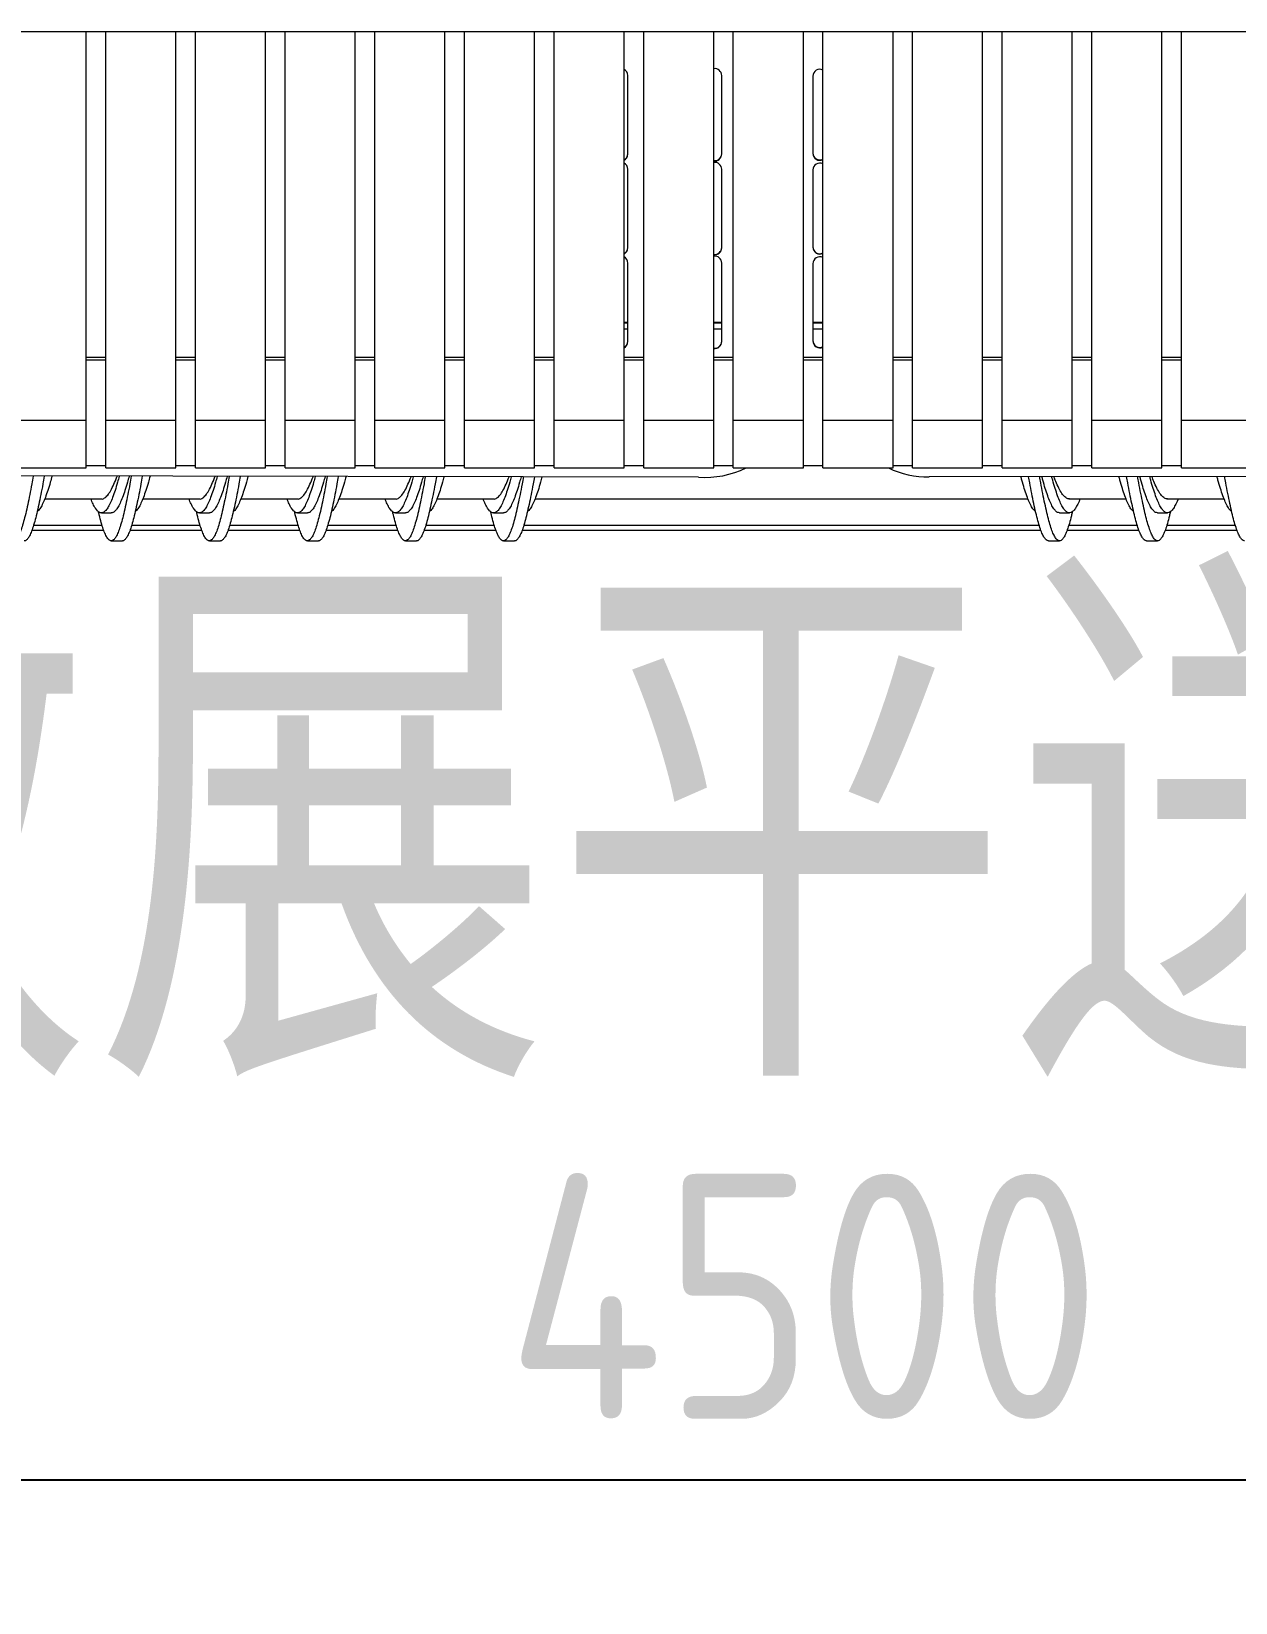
# Model space of a CAD drawing. Extents: x -2187 to 96136, y -11110 to 52208.
# Drawn here: x 16764 to 17624, y 14891 to 16014 of the extents above; entities that cross this region are included whole.
import ezdxf

# ---------------------------------------------------------------- set-up
doc = ezdxf.new("R2010")
doc.units = 0
doc.header["$LTSCALE"] = 1000
doc.header["$MEASUREMENT"] = 0
doc.styles.get("Standard").update_dxf_attribs({"font": 'gbenor.shx', "bigfont": 'gbcbig.shx'})
doc.styles.add('图纸中文说明', font='simplex.shx', dxfattribs={"width": 0.8, "bigfont": 'hztxt.shx'})
doc.dimstyles.new('ISO-25', dxfattribs={"dimscale": 70, "dimtxt": 2.5, "dimasz": 2.5, "dimexe": 1.25, "dimexo": 0.625, "dimtad": 1, "dimtxsty": 'Standard', "dimcen": 2.5, "dimadec": 0, "dimazin": 0, "dimtfac": 1, "dimtmove": 0, "dimatfit": 3, "dimfxl": 0, "dimarcsym": 0})

# ---------------------------------------------------------------- blocks, each defined once
blk = doc.blocks.new('*D92')
at = {"color": 0, "lineweight": -2}
for p, q in [((15068.1, 15676.6), (15068.1, 14891.4)), ((19568.1, 15676.6), (19568.1, 14891.4)), ((19393.1, 14978.9), (15243.1, 14978.9))]:
    blk.add_line(p, q, dxfattribs=at)
at = {"color": 0}
for points in [[(15243.1, 15008), (15243.1, 14949.7), (15068.1, 14978.9)], [(19393.1, 15008), (19393.1, 14949.7), (19568.1, 14978.9)]]:
    blk.add_solid(points, dxfattribs=at)
at = {"layer": 'Defpoints', "color": 0}
for p in [(15068.1, 15720.4), (19568.1, 15720.4), (15068.1, 14978.9)]:
    blk.add_point(p, dxfattribs=at)
at = {"color": 0, "insert": (17315.5, 15110.1), "char_height": 175, "attachment_point": 5}
blk.add_mtext('4500', dxfattribs=at)

msp = doc.modelspace()

# ---------------------------------------------------------------- linework, layer by layer
at = {"color": 7, "linetype": 'Continuous', "lineweight": 15}
for p, q in [((15674.387, 16013.557), (18961.387, 16013.557)), ((16803.08, 15735.621), (16803.08, 16013.557)), ((16817.08, 15735.621), (16817.08, 16013.557)), ((16867.08, 15735.621), (16867.08, 16013.557)), ((16881.08, 15735.621), (16881.08, 16013.557)), ((16931.08, 15735.621), (16931.08, 16013.557)), ((16945.08, 15735.621), (16945.08, 16013.557)), ((16995.08, 15735.621), (16995.08, 16013.557)), ((17009.08, 15735.621), (17009.08, 16013.557)), ((17059.08, 15735.621), (17059.08, 16013.557)), ((17073.08, 15735.621), (17073.08, 16013.557)), ((17123.08, 15735.621), (17123.08, 16013.557)), ((17137.08, 15735.621), (17137.08, 16013.557)), ((17187.08, 15735.621), (17187.08, 16013.557)), ((17201.08, 15735.621), (17201.08, 16013.557)), ((17251.08, 15735.621), (17251.08, 16013.557)), ((17265.08, 15735.621), (17265.08, 16013.557)), ((17315.08, 15735.621), (17315.08, 16013.557)), ((17329.08, 15735.621), (17329.08, 16013.557)), ((17379.08, 15735.621), (17379.08, 16013.557)), ((17393.08, 15735.621), (17393.08, 16013.557)), ((17443.08, 15735.621), (17443.08, 16013.557)), ((17457.08, 15735.621), (17457.08, 16013.557)), ((17507.08, 15735.621), (17507.08, 16013.557)), ((17521.08, 15735.621), (17521.08, 16013.557)), ((17571.08, 15735.621), (17571.08, 16013.557)), ((17585.08, 15735.621), (17585.08, 16013.557)), ((17189.825, 15925.932), (17189.825, 15982.066)), ((17256.825, 15925.932), (17256.825, 15982.066)), ((17321.825, 15981.574), (17321.825, 15926.424)), ((17189.825, 15858.965), (17189.825, 15915.099)), ((17256.825, 15858.965), (17256.825, 15915.099)), ((17321.825, 15914.607), (17321.825, 15859.457)), ((17189.825, 15791.998), (17189.825, 15848.132)), ((17256.825, 15791.998), (17256.825, 15848.132)), ((17321.825, 15847.64), (17321.825, 15792.491)), ((17189.825, 15805.103), (17187.08, 15805.103)), ((17256.825, 15805.103), (17251.08, 15805.103)), ((17329.08, 15805.103), (17321.825, 15805.103)), ((16803.08, 15779.004), (16817.08, 15779.004)), ((16867.08, 15779.004), (16881.08, 15779.004)), ((16931.08, 15779.004), (16945.08, 15779.004)), ((16995.08, 15779.004), (17009.08, 15779.004)), ((17059.08, 15779.004), (17073.08, 15779.004)), ((17123.08, 15779.004), (17137.08, 15779.004)), ((17187.08, 15779.004), (17201.08, 15779.004)), ((17251.08, 15779.004), (17265.08, 15779.004)), ((17315.08, 15779.004), (17329.08, 15779.004)), ((17379.08, 15779.004), (17393.08, 15779.004)), ((17443.08, 15779.004), (17457.08, 15779.004)), ((17507.08, 15779.004), (17521.08, 15779.004)), ((17571.08, 15779.004), (17585.08, 15779.004)), ((16803.08, 15735.621), (16753.08, 15735.621)), ((16803.08, 15701.74), (16803.08, 15735.621)), ((16867.08, 15735.621), (16817.08, 15735.621)), ((16817.08, 15701.74), (16817.08, 15735.621)), ((16867.08, 15701.74), (16867.08, 15735.621)), ((16931.08, 15735.621), (16881.08, 15735.621)), ((16881.08, 15701.74), (16881.08, 15735.621)), ((16931.08, 15701.74), (16931.08, 15735.621)), ((16995.08, 15735.621), (16945.08, 15735.621)), ((16945.08, 15701.74), (16945.08, 15735.621)), ((16995.08, 15701.74), (16995.08, 15735.621)), ((17059.08, 15735.621), (17009.08, 15735.621)), ((17009.08, 15701.74), (17009.08, 15735.621)), ((17059.08, 15701.74), (17059.08, 15735.621)), ((17123.08, 15735.621), (17073.08, 15735.621)), ((17073.08, 15701.74), (17073.08, 15735.621)), ((17123.08, 15701.74), (17123.08, 15735.621)), ((17187.08, 15735.621), (17137.08, 15735.621)), ((17137.08, 15701.74), (17137.08, 15735.621)), ((17187.08, 15701.74), (17187.08, 15735.621)), ((17251.08, 15735.621), (17201.08, 15735.621)), ((17201.08, 15701.74), (17201.08, 15735.621)), ((17251.08, 15701.74), (17251.08, 15735.621)), ((17315.08, 15735.621), (17265.08, 15735.621)), ((17265.08, 15701.74), (17265.08, 15735.621)), ((17315.08, 15701.74), (17315.08, 15735.621)), ((17379.08, 15735.621), (17329.08, 15735.621)), ((17329.08, 15701.74), (17329.08, 15735.621)), ((17379.08, 15701.74), (17379.08, 15735.621)), ((17443.08, 15735.621), (17393.08, 15735.621)), ((17393.08, 15701.74), (17393.08, 15735.621)), ((17443.08, 15701.74), (17443.08, 15735.621)), ((17507.08, 15735.621), (17457.08, 15735.621)), ((17457.08, 15701.74), (17457.08, 15735.621)), ((17507.08, 15701.74), (17507.08, 15735.621)), ((17571.08, 15735.621), (17521.08, 15735.621)), ((17521.08, 15701.74), (17521.08, 15735.621)), ((17571.08, 15701.74), (17571.08, 15735.621)), ((17635.08, 15735.621), (17585.08, 15735.621)), ((17585.08, 15701.74), (17585.08, 15735.621)), ((16753.08, 15701.74), (16803.08, 15701.74)), ((16803.08, 15703.603), (16817.08, 15703.603)), ((16817.08, 15701.74), (16867.08, 15701.74)), ((16867.08, 15703.603), (16881.08, 15703.603)), ((16881.08, 15701.74), (16931.08, 15701.74)), ((16931.08, 15703.603), (16945.08, 15703.603)), ((16945.08, 15701.74), (16995.08, 15701.74)), ((16995.08, 15703.603), (17009.08, 15703.603)), ((17009.08, 15701.74), (17059.08, 15701.74)), ((17059.08, 15703.603), (17073.08, 15703.603)), ((17073.08, 15701.74), (17123.08, 15701.74)), ((17123.08, 15703.603), (17137.08, 15703.603)), ((17137.08, 15701.74), (17187.08, 15701.74)), ((17187.08, 15703.603), (17201.08, 15703.603)), ((17201.08, 15701.74), (17251.08, 15701.74)), ((17251.08, 15703.603), (17265.08, 15703.603)), ((17265.08, 15701.74), (17315.08, 15701.74)), ((17315.08, 15703.603), (17329.08, 15703.603)), ((17329.08, 15701.74), (17379.08, 15701.74)), ((17379.08, 15703.603), (17393.08, 15703.603)), ((17393.08, 15701.74), (17443.08, 15701.74)), ((17443.08, 15703.603), (17457.08, 15703.603)), ((17457.08, 15701.74), (17507.08, 15701.74)), ((17507.08, 15703.603), (17521.08, 15703.603)), ((17521.08, 15701.74), (17571.08, 15701.74)), ((17571.08, 15703.603), (17585.08, 15703.603)), ((17585.08, 15701.74), (17635.08, 15701.74)), ((17240.224, 15695.167), (15668.101, 15697.841)), ((18977.027, 15697.98), (17404.904, 15695.306)), ((16773.468, 15679.603), (16813.955, 15679.603)), ((16843.468, 15679.603), (16883.955, 15679.603)), ((16913.468, 15679.603), (16953.955, 15679.603)), ((16983.468, 15679.603), (17023.955, 15679.603)), ((17053.468, 15679.603), (17093.955, 15679.603)), ((17123.468, 15679.603), (17475.502, 15679.603)), ((17504.51, 15679.603), (17545.502, 15679.603)), ((17574.51, 15679.603), (17615.502, 15679.603)), ((16813.954, 15669.679), (16821.012, 15669.679)), ((16883.954, 15669.679), (16891.012, 15669.679)), ((16953.954, 15669.679), (16961.012, 15669.679)), ((17023.954, 15669.679), (17031.012, 15669.679)), ((17093.954, 15669.679), (17101.012, 15669.679)), ((17497.953, 15669.679), (17505.01, 15669.679)), ((17567.953, 15669.679), (17575.01, 15669.679)), ((16815.665, 15657.106), (16764.233, 15657.106)), ((16885.665, 15657.106), (16834.233, 15657.106)), ((16955.665, 15657.106), (16904.233, 15657.106)), ((17025.665, 15657.106), (16974.233, 15657.106)), ((17095.665, 15657.106), (17044.233, 15657.106)), ((17484.73, 15657.106), (17114.233, 15657.106)), ((17554.73, 15657.106), (17503.309, 15657.106)), ((17624.73, 15657.106), (17573.309, 15657.106)), ((16821.012, 15649.679), (16828.897, 15649.679)), ((16891.012, 15649.679), (16898.897, 15649.679)), ((16961.012, 15649.679), (16968.897, 15649.679)), ((17031.012, 15649.679), (17038.897, 15649.679)), ((17101.012, 15649.679), (17108.897, 15649.679)), ((17490.067, 15649.679), (17497.953, 15649.679)), ((17560.067, 15649.679), (17567.953, 15649.679))]:
    msp.add_line(p, q, dxfattribs=at)
at = {"color": 8, "linetype": 'Continuous', "lineweight": 15}
for p, q in [((17189.825, 15805.603), (17187.08, 15805.603)), ((17189.825, 15800.995), (17187.08, 15800.995)), ((17256.825, 15805.603), (17251.08, 15805.603)), ((17256.825, 15800.995), (17251.08, 15800.995)), ((17329.08, 15805.603), (17321.825, 15805.603)), ((17329.08, 15800.995), (17321.825, 15800.995)), ((16817.08, 15780.574), (16803.08, 15780.574)), ((16881.08, 15780.574), (16867.08, 15780.574)), ((16945.08, 15780.574), (16931.08, 15780.574)), ((17009.08, 15780.574), (16995.08, 15780.574)), ((17073.08, 15780.574), (17059.08, 15780.574)), ((17137.08, 15780.574), (17123.08, 15780.574)), ((17201.08, 15780.574), (17187.08, 15780.574)), ((17265.08, 15780.574), (17251.08, 15780.574)), ((17329.08, 15780.574), (17315.08, 15780.574)), ((17393.08, 15780.574), (17379.08, 15780.574)), ((17457.08, 15780.574), (17443.08, 15780.574)), ((17521.08, 15780.574), (17507.08, 15780.574)), ((17585.08, 15780.574), (17571.08, 15780.574)), ((16814.489, 15660.606), (16765.42, 15660.606)), ((16884.489, 15660.606), (16835.42, 15660.606)), ((16954.489, 15660.606), (16905.42, 15660.606)), ((17024.489, 15660.606), (16975.42, 15660.606)), ((17094.489, 15660.606), (17045.42, 15660.606)), ((17483.536, 15660.606), (17115.42, 15660.606)), ((17553.536, 15660.606), (17504.477, 15660.606)), ((17623.536, 15660.606), (17574.477, 15660.606))]:
    msp.add_line(p, q, dxfattribs=at)
at = {"color": 7, "linetype": 'Continuous', "lineweight": 15}
for centre, radius, start, end in [((17184.907, 15982.049), 4.918, 0.200996, 63.780415), ((17251.839, 15982.006), 4.987, 0.684331, 98.754301), ((17326.824, 15981.507), 4.999, 63.179428, 179.236247), ((17184.907, 15926.21), 4.918, 296.219585, 359.799004), ((17184.907, 15925.949), 4.918, 296.219585, 359.799004), ((17251.839, 15926.252), 4.987, 261.245699, 359.315669), ((17251.851, 15925.977), 4.975, 261.084334, 359.477034), ((17326.824, 15926.752), 4.999, 180.763753, 296.820572), ((17326.824, 15926.491), 4.999, 180.763753, 296.820572), ((17184.907, 15915.082), 4.918, 0.200996, 63.780415), ((17251.839, 15915.04), 4.987, 0.684331, 98.754301), ((17326.824, 15914.54), 4.999, 63.179428, 179.236247), ((17184.907, 15859.243), 4.918, 296.219585, 359.799004), ((17184.907, 15858.982), 4.918, 296.219585, 359.799004), ((17251.839, 15859.285), 4.987, 261.245699, 359.315669), ((17251.851, 15859.01), 4.975, 261.084334, 359.477034), ((17326.824, 15859.785), 4.999, 180.763753, 296.820572), ((17326.824, 15859.524), 4.999, 180.763753, 296.820572), ((17184.907, 15848.115), 4.918, 0.200996, 63.780415), ((17251.839, 15848.073), 4.987, 0.684331, 98.754301), ((17326.824, 15847.573), 4.999, 63.179428, 179.236247), ((17184.907, 15792.276), 4.918, 296.219585, 359.799004), ((17184.907, 15792.015), 4.918, 296.219585, 359.799004), ((17251.839, 15792.318), 4.987, 261.245699, 359.315669), ((17251.851, 15792.044), 4.975, 261.084334, 359.477034), ((17326.824, 15792.818), 4.999, 180.763753, 296.820572), ((17326.824, 15792.557), 4.999, 180.763753, 296.820572), ((17244.795, 15763.287), 68.273, 266.161755, 295.645073), ((17404.776, 15763.559), 68.253, 244.923031, 270.106761)]:
    msp.add_arc(centre, radius, start, end, dxfattribs=at)
for points, knots in [([(16765.262, 15695.975), (16764.924, 15694.088), (16764.1, 15689.49), (16762.791, 15682.623), (16761.33, 15675.486), (16759.874, 15669.028), (16758.415, 15663.348), (16756.955, 15658.546), (16755.5, 15654.702), (16754.038, 15651.884), (16752.581, 15650.139), (16751.125, 15649.496), (16749.663, 15649.968), (16748.208, 15651.545), (16746.748, 15654.204), (16745.289, 15657.884), (16743.833, 15662.583), (16742.678, 15666.857), (16742.011, 15669.793), (16741.831, 15670.587)], [0, 0, 0, 0, 0.04330005, 0.10552263, 0.16779479, 0.23000384, 0.29225347, 0.3545031, 0.41671215, 0.47898431, 0.5412069, 0.60342948, 0.66570164, 0.72791069, 0.79016032, 0.85240995, 0.914619, 0.97689116, 1, 1, 1, 1]), ([(16773.145, 15695.962), (16772.808, 15694.079), (16771.985, 15689.485), (16770.677, 15682.624), (16769.215, 15675.486), (16767.76, 15669.028), (16766.3, 15663.349), (16764.841, 15658.545), (16763.385, 15654.708), (16761.924, 15651.864), (16760.467, 15650.214), (16759.459, 15649.524), (16758.935, 15649.705), (16758.897, 15649.718)], [0, 0, 0, 0, 0.07103259, 0.17335148, 0.27575188, 0.37804852, 0.48041188, 0.58277523, 0.68507187, 0.78747227, 0.88979116, 0.99211005, 1, 1, 1, 1]), ([(16778.671, 15695.952), (16778.261, 15694.452), (16777.269, 15690.815), (16775.691, 15685.663), (16773.94, 15680.598), (16772.191, 15676.368), (16770.442, 15673.149), (16769.075, 15671.217), (16768.291, 15670.746), (16768.091, 15670.626)], [0, 0, 0, 0, 0.11620072, 0.28166359, 0.44712646, 0.61250505, 0.77788364, 0.94334651, 1, 1, 1, 1]), ([(16826.648, 15695.871), (16826.246, 15694.398), (16825.261, 15690.789), (16823.691, 15685.664), (16821.94, 15680.595), (16820.191, 15676.381), (16818.442, 15673.103), (16816.691, 15670.848), (16814.94, 15669.67), (16813.191, 15669.601), (16811.442, 15670.633), (16809.691, 15672.77), (16808.018, 15675.715), (16806.93, 15678.371), (16806.425, 15679.603)], [0, 0, 0, 0, 0.05967018, 0.14622957, 0.23278897, 0.31930427, 0.40581958, 0.49237897, 0.57893836, 0.66545367, 0.75196897, 0.83852836, 0.92508776, 1, 1, 1, 1]), ([(16835.241, 15695.856), (16834.91, 15694.009), (16834.093, 15689.451), (16832.791, 15682.624), (16831.33, 15675.486), (16829.874, 15669.028), (16828.415, 15663.348), (16826.955, 15658.546), (16825.5, 15654.702), (16824.038, 15651.884), (16822.581, 15650.139), (16821.125, 15649.496), (16819.663, 15649.968), (16818.208, 15651.545), (16816.748, 15654.204), (16815.289, 15657.884), (16813.833, 15662.583), (16812.678, 15666.857), (16812.011, 15669.793), (16811.831, 15670.587)], [0, 0, 0, 0, 0.042421, 0.10470076, 0.16703013, 0.22929635, 0.29160317, 0.35391, 0.41617621, 0.47850558, 0.54078534, 0.6030651, 0.66539447, 0.72766069, 0.78996751, 0.85227434, 0.91454055, 0.97686993, 1, 1, 1, 1]), ([(16813.955, 15679.636), (16813.992, 15679.625), (16814.759, 15679.403), (16816.255, 15680.219), (16818.442, 15682.174), (16820.629, 15685.508), (16822.817, 15689.99), (16824.325, 15693.557), (16825.105, 15695.732), (16825.155, 15695.873)], [0, 0, 0, 0, 0.0099954, 0.20530122, 0.40060045, 0.5958944, 0.79118438, 0.98647173, 1, 1, 1, 1]), ([(16833.702, 15695.859), (16833.301, 15694.39), (16832.317, 15690.785), (16830.748, 15685.664), (16828.997, 15680.594), (16827.248, 15676.383), (16825.499, 15673.094), (16823.748, 15670.88), (16822.251, 15669.743), (16821.339, 15669.796), (16821.01, 15669.815)], [0, 0, 0, 0, 0.09481848, 0.23274518, 0.37067188, 0.50852833, 0.64638478, 0.78431148, 0.92223818, 1, 1, 1, 1]), ([(16843.124, 15695.843), (16842.794, 15694), (16841.978, 15689.447), (16840.677, 15682.624), (16839.215, 15675.486), (16837.76, 15669.028), (16836.3, 15663.349), (16834.841, 15658.545), (16833.385, 15654.708), (16831.924, 15651.864), (16830.467, 15650.214), (16829.459, 15649.524), (16828.935, 15649.705), (16828.897, 15649.718)], [0, 0, 0, 0, 0.06962815, 0.17210174, 0.27465695, 0.37710824, 0.47962635, 0.58214446, 0.68459575, 0.78715096, 0.88962454, 0.99209813, 1, 1, 1, 1]), ([(16848.638, 15695.833), (16848.239, 15694.373), (16847.258, 15690.778), (16845.691, 15685.663), (16843.94, 15680.598), (16842.191, 15676.368), (16840.442, 15673.149), (16839.075, 15671.217), (16838.291, 15670.746), (16838.091, 15670.626)], [0, 0, 0, 0, 0.11343648, 0.27941686, 0.44539725, 0.61129309, 0.77718893, 0.94316931, 1, 1, 1, 1]), ([(16896.615, 15695.752), (16896.224, 15694.32), (16895.25, 15690.752), (16893.691, 15685.664), (16891.94, 15680.594), (16890.191, 15676.381), (16888.442, 15673.103), (16886.691, 15670.848), (16884.94, 15669.67), (16883.191, 15669.601), (16881.442, 15670.633), (16879.691, 15672.77), (16878.018, 15675.715), (16876.93, 15678.371), (16876.425, 15679.603)], [0, 0, 0, 0, 0.05813391, 0.14483472, 0.23153553, 0.31819218, 0.40484883, 0.49154964, 0.57825045, 0.6649071, 0.75156375, 0.83826456, 0.92496537, 1, 1, 1, 1]), ([(16905.219, 15695.737), (16904.895, 15693.931), (16904.086, 15689.413), (16902.791, 15682.624), (16901.33, 15675.486), (16899.874, 15669.028), (16898.415, 15663.348), (16896.955, 15658.546), (16895.5, 15654.702), (16894.038, 15651.884), (16892.581, 15650.139), (16891.125, 15649.496), (16889.663, 15649.968), (16888.208, 15651.545), (16886.748, 15654.204), (16885.289, 15657.884), (16883.833, 15662.583), (16882.678, 15666.857), (16882.011, 15669.793), (16881.831, 15670.587)], [0, 0, 0, 0, 0.04154033, 0.10387737, 0.16626407, 0.22858755, 0.29095167, 0.3533158, 0.41563928, 0.47802597, 0.54036301, 0.60270005, 0.66508675, 0.72741022, 0.78977435, 0.85213848, 0.91446196, 0.97684865, 1, 1, 1, 1]), ([(16883.955, 15679.636), (16883.992, 15679.625), (16884.759, 15679.403), (16886.255, 15680.219), (16888.442, 15682.174), (16890.629, 15685.507), (16892.817, 15689.992), (16894.311, 15693.52), (16895.076, 15695.653), (16895.113, 15695.754)], [0, 0, 0, 0, 0.01003373, 0.20608841, 0.40213647, 0.59817924, 0.79421802, 0.99025415, 1, 1, 1, 1]), ([(16903.669, 15695.74), (16903.279, 15694.312), (16902.306, 15690.748), (16900.748, 15685.665), (16898.997, 15680.594), (16897.248, 15676.383), (16895.499, 15673.094), (16893.748, 15670.88), (16892.251, 15669.743), (16891.339, 15669.796), (16891.01, 15669.815)], [0, 0, 0, 0, 0.09245974, 0.23074586, 0.36903197, 0.50724765, 0.64546332, 0.78374943, 0.92203555, 1, 1, 1, 1]), ([(16913.102, 15695.724), (16912.779, 15693.922), (16911.971, 15689.409), (16910.677, 15682.624), (16909.215, 15675.486), (16907.76, 15669.028), (16906.3, 15663.349), (16904.841, 15658.545), (16903.385, 15654.708), (16901.924, 15651.864), (16900.467, 15650.214), (16899.459, 15649.524), (16898.935, 15649.705), (16898.897, 15649.718)], [0, 0, 0, 0, 0.06821947, 0.1708482, 0.27355869, 0.37616511, 0.47883844, 0.58151178, 0.6841182, 0.78682869, 0.88945742, 0.99208616, 1, 1, 1, 1]), ([(16918.605, 15695.714), (16918.217, 15694.295), (16917.247, 15690.74), (16915.691, 15685.664), (16913.94, 15680.598), (16912.191, 15676.368), (16910.442, 15673.149), (16909.075, 15671.217), (16908.291, 15670.746), (16908.091, 15670.626)], [0, 0, 0, 0, 0.1106549, 0.27715604, 0.44365719, 0.61007352, 0.77648986, 0.94299101, 1, 1, 1, 1]), ([(16966.582, 15695.633), (16966.202, 15694.241), (16965.239, 15690.714), (16963.691, 15685.665), (16961.94, 15680.594), (16960.191, 15676.381), (16958.442, 15673.103), (16956.691, 15670.848), (16954.94, 15669.67), (16953.191, 15669.601), (16951.442, 15670.633), (16949.691, 15672.77), (16948.018, 15675.715), (16946.93, 15678.371), (16946.425, 15679.603)], [0, 0, 0, 0, 0.05659261, 0.1434353, 0.23027799, 0.31707644, 0.4038749, 0.49071759, 0.57756028, 0.66435874, 0.7511572, 0.83799989, 0.92484258, 1, 1, 1, 1]), ([(16975.198, 15695.618), (16974.881, 15693.852), (16974.079, 15689.375), (16972.791, 15682.624), (16971.33, 15675.486), (16969.874, 15669.029), (16968.415, 15663.348), (16966.955, 15658.546), (16965.5, 15654.702), (16964.038, 15651.884), (16962.581, 15650.139), (16961.125, 15649.496), (16959.663, 15649.968), (16958.208, 15651.545), (16956.748, 15654.204), (16955.289, 15657.884), (16953.833, 15662.583), (16952.678, 15666.857), (16952.011, 15669.793), (16951.831, 15670.587)], [0, 0, 0, 0, 0.04065805, 0.10305247, 0.16549659, 0.22787744, 0.29029898, 0.35272051, 0.41510136, 0.47754549, 0.53993991, 0.60233433, 0.66477845, 0.7271593, 0.78958083, 0.85200237, 0.91438322, 0.97682734, 1, 1, 1, 1]), ([(16953.955, 15679.636), (16953.992, 15679.625), (16954.759, 15679.403), (16956.255, 15680.219), (16958.442, 15682.175), (16960.629, 15685.507), (16962.817, 15689.993), (16964.297, 15693.482), (16965.048, 15695.574), (16965.07, 15695.635)], [0, 0, 0, 0, 0.010072348, 0.206881657, 0.403684321, 0.600481664, 0.797275013, 0.994065699, 1, 1, 1, 1]), ([(16973.636, 15695.621), (16973.257, 15694.233), (16972.295, 15690.711), (16970.748, 15685.665), (16968.997, 15680.594), (16967.248, 15676.383), (16965.499, 15673.094), (16963.748, 15670.88), (16962.251, 15669.743), (16961.339, 15669.796), (16961.01, 15669.815)], [0, 0, 0, 0, 0.09008868, 0.22873608, 0.36738349, 0.50596027, 0.64453705, 0.78318445, 0.92183185, 1, 1, 1, 1]), ([(16983.081, 15695.605), (16982.765, 15693.843), (16981.964, 15689.37), (16980.677, 15682.624), (16979.215, 15675.486), (16977.76, 15669.028), (16976.3, 15663.349), (16974.841, 15658.545), (16973.385, 15654.708), (16971.924, 15651.864), (16970.467, 15650.214), (16969.459, 15649.524), (16968.935, 15649.705), (16968.897, 15649.718)], [0, 0, 0, 0, 0.0668065, 0.16959087, 0.27245711, 0.37521912, 0.47804815, 0.58087718, 0.68363919, 0.78650543, 0.8892898, 0.99207416, 1, 1, 1, 1]), ([(16988.572, 15695.595), (16988.195, 15694.217), (16987.236, 15690.703), (16985.691, 15685.664), (16983.94, 15680.598), (16982.191, 15676.368), (16980.442, 15673.149), (16979.075, 15671.217), (16978.291, 15670.746), (16978.091, 15670.626)], [0, 0, 0, 0, 0.1078558, 0.27488099, 0.44190617, 0.60884628, 0.7757864, 0.94281158, 1, 1, 1, 1]), ([(17036.549, 15695.514), (17036.18, 15694.163), (17035.228, 15690.677), (17033.691, 15685.665), (17031.94, 15680.594), (17030.191, 15676.381), (17028.442, 15673.103), (17026.691, 15670.848), (17024.94, 15669.67), (17023.191, 15669.601), (17021.442, 15670.633), (17019.691, 15672.77), (17018.018, 15675.715), (17016.93, 15678.371), (17016.425, 15679.603)], [0, 0, 0, 0, 0.05504625, 0.14203129, 0.22901632, 0.31595705, 0.40289778, 0.48988282, 0.57686785, 0.66380859, 0.75074932, 0.83773435, 0.92471939, 1, 1, 1, 1]), ([(17045.176, 15695.499), (17044.867, 15693.773), (17044.072, 15689.336), (17042.791, 15682.625), (17041.33, 15675.486), (17039.874, 15669.029), (17038.415, 15663.348), (17036.955, 15658.546), (17035.5, 15654.702), (17034.038, 15651.884), (17032.581, 15650.139), (17031.125, 15649.496), (17029.663, 15649.968), (17028.208, 15651.545), (17026.748, 15654.204), (17025.289, 15657.884), (17023.833, 15662.583), (17022.678, 15666.857), (17022.011, 15669.793), (17021.831, 15670.587)], [0, 0, 0, 0, 0.03977414, 0.10222605, 0.1647277, 0.22716603, 0.28964508, 0.35212413, 0.41456245, 0.47706411, 0.53951602, 0.60196793, 0.66446959, 0.72690791, 0.78938696, 0.85186601, 0.91430433, 0.97680599, 1, 1, 1, 1]), ([(17023.955, 15679.636), (17023.992, 15679.625), (17024.759, 15679.403), (17026.255, 15680.219), (17028.442, 15682.175), (17030.629, 15685.506), (17032.817, 15689.995), (17034.282, 15693.445), (17035.019, 15695.495), (17035.027, 15695.516)], [0, 0, 0, 0, 0.01011127, 0.20768103, 0.40524413, 0.60280188, 0.80035563, 0.9979067, 1, 1, 1, 1]), ([(17043.603, 15695.502), (17043.235, 15694.155), (17042.284, 15690.673), (17040.748, 15685.666), (17038.997, 15680.594), (17037.248, 15676.383), (17035.499, 15673.094), (17033.748, 15670.88), (17032.251, 15669.743), (17031.339, 15669.796), (17031.01, 15669.815)], [0, 0, 0, 0, 0.087705199, 0.226715783, 0.365726367, 0.504666147, 0.643605927, 0.782616511, 0.921627095, 1, 1, 1, 1]), ([(17053.059, 15695.486), (17052.751, 15693.764), (17051.956, 15689.332), (17050.677, 15682.625), (17049.215, 15675.486), (17047.76, 15669.028), (17046.3, 15663.349), (17044.841, 15658.545), (17043.385, 15654.708), (17041.924, 15651.864), (17040.467, 15650.214), (17039.459, 15649.524), (17038.935, 15649.705), (17038.897, 15649.718)], [0, 0, 0, 0, 0.06538925, 0.16832972, 0.27135218, 0.37427026, 0.47725545, 0.58024065, 0.68315873, 0.78618119, 0.88912166, 0.99206212, 1, 1, 1, 1]), ([(17058.539, 15695.476), (17058.173, 15694.138), (17057.225, 15690.665), (17055.691, 15685.665), (17053.94, 15680.597), (17052.191, 15676.368), (17050.442, 15673.149), (17049.075, 15671.217), (17048.291, 15670.746), (17048.091, 15670.626)], [0, 0, 0, 0, 0.10503903, 0.27259157, 0.4401441, 0.60761129, 0.77507849, 0.94263102, 1, 1, 1, 1]), ([(17106.516, 15695.395), (17106.158, 15694.084), (17105.217, 15690.64), (17103.691, 15685.666), (17101.94, 15680.594), (17100.191, 15676.381), (17098.442, 15673.103), (17096.691, 15670.848), (17094.94, 15669.67), (17093.191, 15669.601), (17091.442, 15670.633), (17089.691, 15672.77), (17088.018, 15675.715), (17086.93, 15678.371), (17086.425, 15679.603)], [0, 0, 0, 0, 0.05349482, 0.14062267, 0.22775052, 0.31483399, 0.40191746, 0.4890453, 0.57617315, 0.66325662, 0.75034009, 0.83746794, 0.92459579, 1, 1, 1, 1]), ([(17115.155, 15695.38), (17114.852, 15693.694), (17114.064, 15689.298), (17112.791, 15682.625), (17111.33, 15675.486), (17109.874, 15669.029), (17108.415, 15663.348), (17106.955, 15658.546), (17105.5, 15654.702), (17104.038, 15651.884), (17102.581, 15650.139), (17101.125, 15649.496), (17099.663, 15649.968), (17098.208, 15651.545), (17096.748, 15654.204), (17095.289, 15657.884), (17093.833, 15662.583), (17092.678, 15666.857), (17092.011, 15669.793), (17091.831, 15670.587)], [0, 0, 0, 0, 0.0388886, 0.1013981, 0.1639574, 0.22645331, 0.28898997, 0.35152664, 0.41402255, 0.47658185, 0.53909135, 0.60160085, 0.66416015, 0.72665606, 0.78919273, 0.8517294, 0.9142253, 0.9767846, 1, 1, 1, 1]), ([(17093.955, 15679.636), (17093.992, 15679.625), (17094.759, 15679.403), (17096.255, 15680.221), (17098.442, 15682.169), (17100.629, 15685.529), (17102.801, 15689.879), (17104.243, 15693.531), (17104.957, 15695.337)], [0, 0, 0, 0, 0.01017581, 0.20900676, 0.407831, 0.60664987, 0.8054647, 1, 1, 1, 1]), ([(17113.57, 15695.383), (17113.213, 15694.076), (17112.273, 15690.636), (17110.748, 15685.666), (17108.997, 15680.593), (17107.248, 15676.383), (17105.499, 15673.094), (17103.748, 15670.88), (17102.251, 15669.743), (17101.339, 15669.796), (17101.01, 15669.815)], [0, 0, 0, 0, 0.085309196, 0.22468487, 0.364060544, 0.503365228, 0.642669912, 0.782045586, 0.921421261, 1, 1, 1, 1]), ([(17123.038, 15695.367), (17122.736, 15693.685), (17121.949, 15689.293), (17120.677, 15682.625), (17119.215, 15675.486), (17117.76, 15669.028), (17116.3, 15663.349), (17114.841, 15658.545), (17113.385, 15654.708), (17111.924, 15651.864), (17110.467, 15650.214), (17109.459, 15649.524), (17108.935, 15649.705), (17108.897, 15649.718)], [0, 0, 0, 0, 0.063967687, 0.167064727, 0.270243892, 0.373318507, 0.476460348, 0.57960219, 0.682676805, 0.78585597, 0.88895301, 0.992050049, 1, 1, 1, 1]), ([(17128.506, 15695.357), (17128.151, 15694.06), (17127.214, 15690.628), (17125.691, 15685.665), (17123.94, 15680.597), (17122.191, 15676.368), (17120.442, 15673.149), (17119.075, 15671.217), (17118.291, 15670.746), (17118.091, 15670.626)], [0, 0, 0, 0, 0.10220442, 0.27028764, 0.43837087, 0.60636848, 0.77436609, 0.94244931, 1, 1, 1, 1]), ([(17480.862, 15670.64), (17480.515, 15670.894), (17479.585, 15671.575), (17478.073, 15673.881), (17476.321, 15677.372), (17474.57, 15681.82), (17472.821, 15687.093), (17471.445, 15691.689), (17470.65, 15694.635), (17470.439, 15695.418)], [0, 0, 0, 0, 0.09989718, 0.26773926, 0.43566687, 0.60359449, 0.77143657, 0.93927865, 1, 1, 1, 1]), ([(17490.069, 15649.763), (17489.978, 15649.737), (17489.401, 15649.567), (17488.335, 15650.337), (17486.879, 15652.123), (17485.422, 15655.076), (17483.96, 15659.021), (17482.505, 15663.926), (17481.045, 15669.695), (17479.586, 15676.229), (17478.13, 15683.437), (17476.903, 15689.883), (17476.165, 15694.016), (17475.913, 15695.427)], [0, 0, 0, 0, 0.01927702, 0.12235867, 0.22535826, 0.32835786, 0.43143951, 0.53441671, 0.63746106, 0.74050542, 0.84348262, 0.94656426, 1, 1, 1, 1]), ([(17507.104, 15670.48), (17506.88, 15669.502), (17506.169, 15666.405), (17504.974, 15662.027), (17503.512, 15657.436), (17502.057, 15653.864), (17500.597, 15651.321), (17499.138, 15649.863), (17497.683, 15649.512), (17496.221, 15650.275), (17494.764, 15652.139), (17493.307, 15655.072), (17491.846, 15659.023), (17490.39, 15663.925), (17488.931, 15669.695), (17487.471, 15676.229), (17486.016, 15683.437), (17484.788, 15689.888), (17484.049, 15694.025), (17483.796, 15695.44)], [0, 0, 0, 0, 0.02890884, 0.09146099, 0.15406297, 0.21660152, 0.27918085, 0.34176019, 0.40429873, 0.46690071, 0.52945286, 0.59200502, 0.65460699, 0.71714554, 0.77972487, 0.84230421, 0.90484275, 0.96744473, 1, 1, 1, 1]), ([(17497.957, 15669.759), (17497.475, 15669.798), (17496.411, 15669.886), (17494.764, 15671.347), (17493.015, 15673.845), (17491.264, 15677.381), (17489.513, 15681.818), (17487.764, 15687.093), (17486.386, 15691.697), (17485.589, 15694.652), (17485.375, 15695.443)], [0, 0, 0, 0, 0.1147116, 0.25376043, 0.39280926, 0.53192895, 0.67104864, 0.81009746, 0.94914629, 1, 1, 1, 1]), ([(17512.539, 15679.603), (17512.467, 15679.405), (17511.81, 15677.617), (17510.57, 15675.053), (17508.821, 15672.096), (17507.073, 15670.269), (17505.321, 15669.51), (17503.57, 15669.869), (17501.821, 15671.327), (17500.073, 15673.851), (17498.321, 15677.38), (17496.57, 15681.818), (17494.821, 15687.093), (17493.442, 15691.701), (17492.644, 15694.66), (17492.429, 15695.455)], [0, 0, 0, 0, 0.01083725, 0.09787813, 0.18487467, 0.27187121, 0.35891209, 0.44595297, 0.53294951, 0.61994606, 0.70698693, 0.79402781, 0.88102435, 0.9680209, 1, 1, 1, 1]), ([(17505.008, 15679.77), (17504.675, 15679.734), (17503.613, 15679.616), (17501.821, 15680.858), (17499.634, 15683.379), (17497.447, 15687.21), (17495.572, 15691.269), (17494.426, 15694.309), (17494.008, 15695.416)], [0, 0, 0, 0, 0.09086564, 0.28970664, 0.48854764, 0.68738999, 0.88623503, 1, 1, 1, 1]), ([(17550.862, 15670.64), (17550.515, 15670.894), (17549.585, 15671.575), (17548.073, 15673.881), (17546.321, 15677.372), (17544.57, 15681.82), (17542.821, 15687.092), (17541.434, 15691.727), (17540.629, 15694.714), (17540.407, 15695.537)], [0, 0, 0, 0, 0.09958797, 0.26691055, 0.43431839, 0.60172623, 0.76904881, 0.93637138, 1, 1, 1, 1]), ([(17560.069, 15649.763), (17559.978, 15649.737), (17559.401, 15649.567), (17558.335, 15650.337), (17556.879, 15652.123), (17555.422, 15655.076), (17553.96, 15659.021), (17552.505, 15663.926), (17551.045, 15669.695), (17549.586, 15676.229), (17548.13, 15683.437), (17546.896, 15689.922), (17546.151, 15694.095), (17545.892, 15695.546)], [0, 0, 0, 0, 0.0192479, 0.12217386, 0.22501789, 0.32786192, 0.43078787, 0.53360954, 0.63649826, 0.73938698, 0.84220864, 0.9451346, 1, 1, 1, 1]), ([(17577.104, 15670.48), (17576.88, 15669.502), (17576.169, 15666.405), (17574.974, 15662.027), (17573.512, 15657.436), (17572.057, 15653.864), (17570.597, 15651.321), (17569.138, 15649.863), (17567.683, 15649.512), (17566.221, 15650.275), (17564.764, 15652.139), (17563.307, 15655.072), (17561.846, 15659.023), (17560.39, 15663.925), (17558.931, 15669.695), (17557.471, 15676.229), (17556.016, 15683.437), (17554.781, 15689.926), (17554.035, 15694.104), (17553.775, 15695.559)], [0, 0, 0, 0, 0.02888231, 0.09137705, 0.15392157, 0.21640272, 0.27892462, 0.34144652, 0.40392767, 0.46647219, 0.52896693, 0.59146167, 0.65400619, 0.71648734, 0.77900924, 0.84153114, 0.90401229, 0.96655681, 1, 1, 1, 1]), ([(17567.957, 15669.759), (17567.475, 15669.798), (17566.411, 15669.886), (17564.764, 15671.347), (17563.015, 15673.845), (17561.264, 15677.381), (17559.513, 15681.818), (17557.764, 15687.093), (17556.375, 15691.735), (17555.567, 15694.73), (17555.343, 15695.562)], [0, 0, 0, 0, 0.114417297, 0.253109383, 0.391801469, 0.530564233, 0.669326997, 0.808019083, 0.946711169, 1, 1, 1, 1]), ([(17582.539, 15679.603), (17582.467, 15679.405), (17581.81, 15677.617), (17580.57, 15675.053), (17578.821, 15672.096), (17577.073, 15670.269), (17575.321, 15669.51), (17573.57, 15669.869), (17571.821, 15671.327), (17570.073, 15673.851), (17568.321, 15677.38), (17566.57, 15681.818), (17564.821, 15687.092), (17563.431, 15691.738), (17562.622, 15694.738), (17562.397, 15695.574)], [0, 0, 0, 0, 0.01081984, 0.09772086, 0.18457763, 0.27143439, 0.35833542, 0.44523645, 0.53209321, 0.61894998, 0.705851, 0.79275203, 0.8796088, 0.96646556, 1, 1, 1, 1]), ([(17575.008, 15679.77), (17574.675, 15679.734), (17573.613, 15679.616), (17571.821, 15680.858), (17569.634, 15683.379), (17567.447, 15687.209), (17565.551, 15691.318), (17564.384, 15694.415), (17563.946, 15695.577)], [0, 0, 0, 0, 0.09035625, 0.28808255, 0.48580884, 0.68353648, 0.8812668, 1, 1, 1, 1]), ([(17620.862, 15670.64), (17620.515, 15670.894), (17619.585, 15671.575), (17618.073, 15673.881), (17616.321, 15677.372), (17614.57, 15681.82), (17612.821, 15687.091), (17611.423, 15691.764), (17610.607, 15694.792), (17610.375, 15695.656)], [0, 0, 0, 0, 0.09928068, 0.26608695, 0.43297823, 0.59986951, 0.76667578, 0.93348205, 1, 1, 1, 1]), ([(17630.069, 15649.763), (17629.978, 15649.737), (17629.401, 15649.567), (17628.335, 15650.337), (17626.879, 15652.123), (17625.422, 15655.076), (17623.96, 15659.021), (17622.505, 15663.926), (17621.045, 15669.695), (17619.586, 15676.229), (17618.13, 15683.437), (17616.889, 15689.96), (17616.136, 15694.174), (17615.87, 15695.665)], [0, 0, 0, 0, 0.01921888, 0.12198961, 0.22467854, 0.32736747, 0.4301382, 0.5328048, 0.63553836, 0.73827191, 0.84093851, 0.94370924, 1, 1, 1, 1])]:
    msp.add_open_spline(points, degree=3, knots=knots, dxfattribs=at)

# ---------------------------------------------------------------- texts
at = {"color": 1, "insert": (18445.361, 15266.019), "char_height": 300, "width": 2428.892, "attachment_point": 9, "style": '图纸中文说明'}
msp.add_mtext('{\\fFangSong|b0|i0|c134|p49;高效展平送布机}', dxfattribs=at)

# ---------------------------------------------------------------- dimensions: what is measured, and where the dimension line sits
at = {"color": 1}
dim = msp.add_linear_dim(base=(15068.074, 14978.852), p1=(19568.074, 15720.387), p2=(15068.074, 15720.387), angle=180, dimstyle='ISO-25', dxfattribs=at)
dim.commit()
dim.dimension.update_dxf_attribs({"geometry": '*D92', "text_midpoint": (17315.53, 14978.852), "dimtype": 160})

doc.saveas('drawing.dxf')
